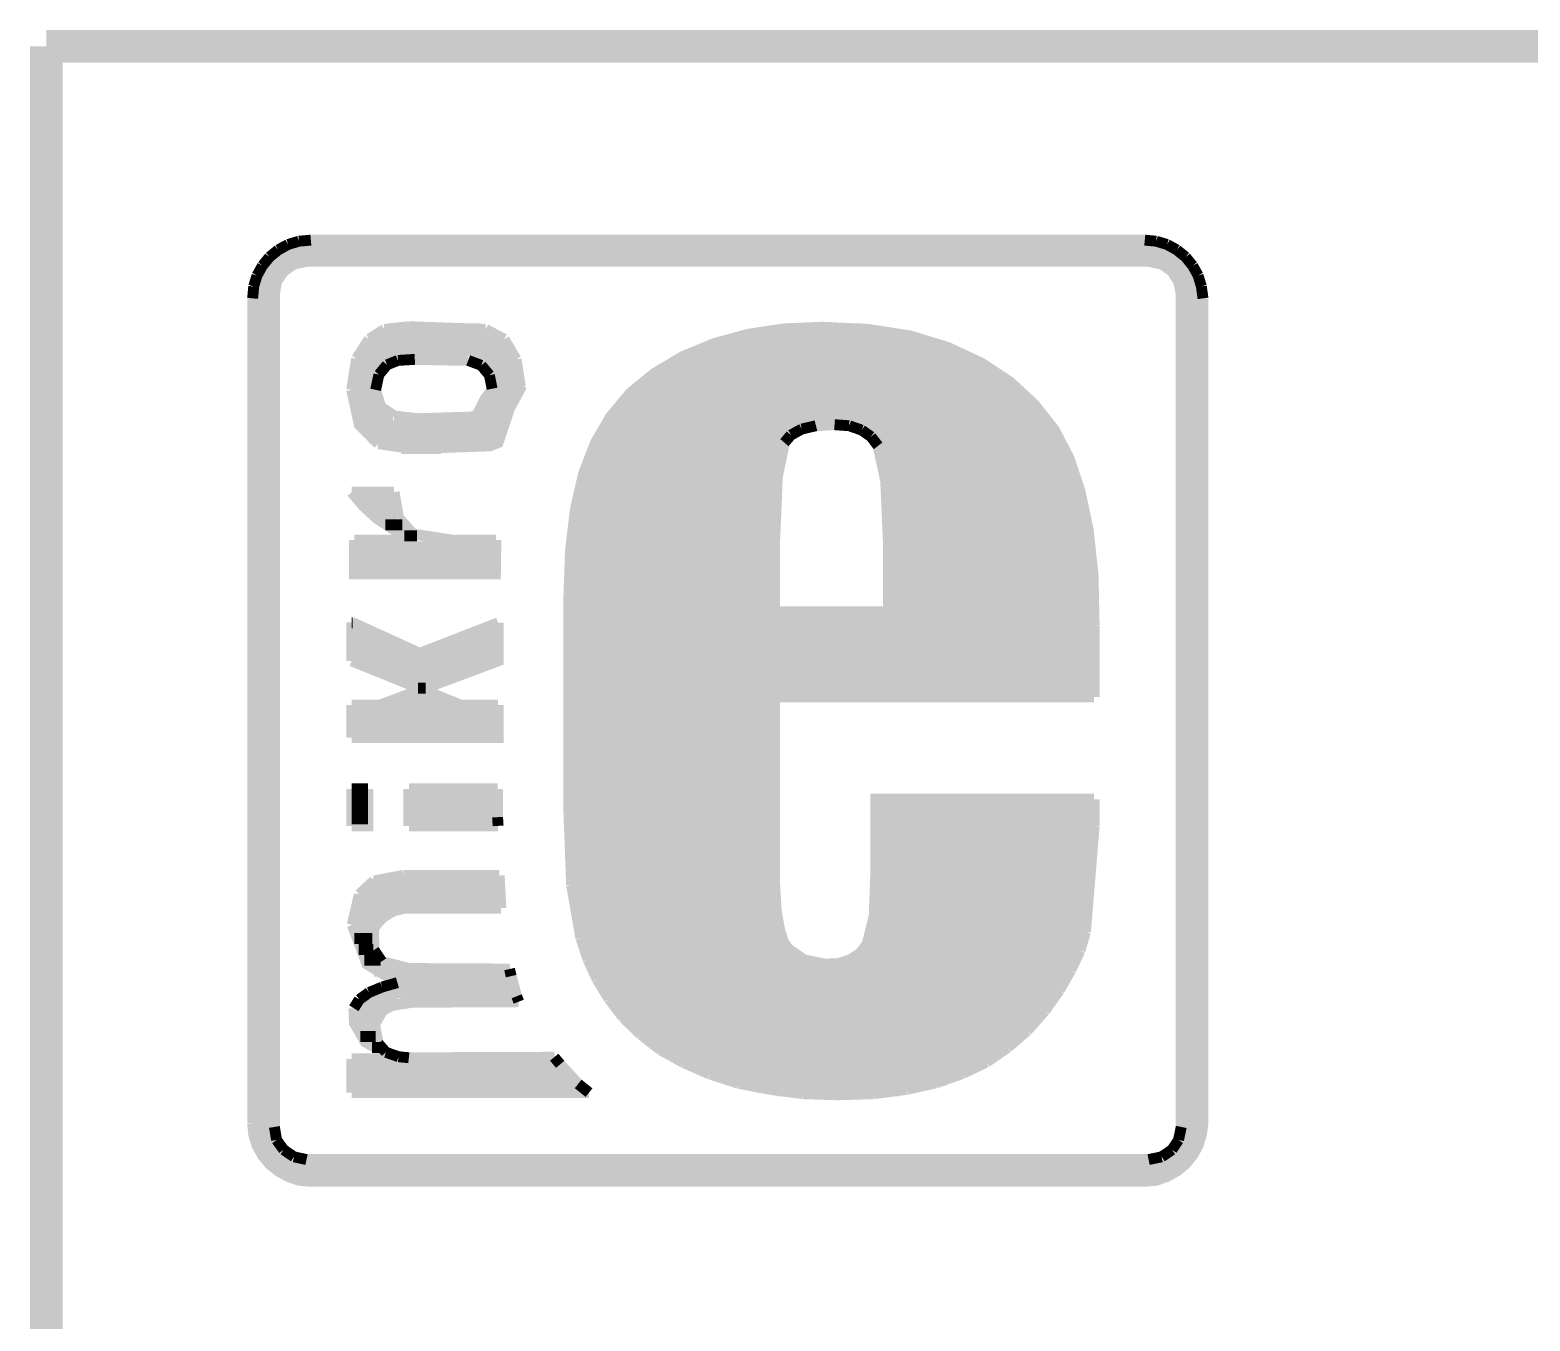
# Model space of a CAD drawing. Extents: x -0.05 to 0.95, y -0.15 to 0.98.
# Drawn here: x -0.053 to 0.2226, y 0.7408 to 0.978 of the extents above; entities that cross this region are included whole.
import ezdxf

# ---------------------------------------------------------------- set-up
doc = ezdxf.new("R2010")
doc.units = 0
doc.layers.add('COMPASS_CLICK_V101_GKO', color=5, linetype='CONTINUOUS')
doc.layers.add('COMPASS_CLICK_V101_GTO', color=14, linetype='CONTINUOUS')

msp = doc.modelspace()

# ---------------------------------------------------------------- linework, layer by layer
at = {"layer": 'COMPASS_CLICK_V101_GKO', "const_width": 0.006}
for points in [[(-0.05, 0.975), (0.95, 0.975)], [(-0.05, -0.15), (-0.05, 0.975)]]:
    msp.add_lwpolyline(points, dxfattribs=at)
at = {"layer": 'COMPASS_CLICK_V101_GTO', "const_width": 0.002}
for points in [[(-0.0056, 0.9386), (-0.0036, 0.9392)], [(-0.0036, 0.9392), (-0.0014, 0.9394)], [(-0.0019, 0.9394), (0.1522, 0.9394)], [(-0.0014, 0.9394), (0.1518, 0.9394)], [(0.1518, 0.9394), (0.1539, 0.9392)], [(0.1539, 0.9392), (0.1559, 0.9386)], [(-0.0103, 0.9347), (-0.009, 0.9363)], [(-0.009, 0.9363), (-0.0074, 0.9376)], [(-0.0076, 0.9374), (0.158, 0.9374)], [(-0.0074, 0.9376), (-0.0056, 0.9386)], [(0.1559, 0.9386), (0.1577, 0.9376)], [(0.1577, 0.9376), (0.1593, 0.9363)], [(0.1593, 0.9363), (0.1606, 0.9347)], [(-0.0113, 0.9329), (-0.0103, 0.9347)], [(-0.011, 0.9334), (-0.0067, 0.9334)], [(-0.0097, 0.9354), (-0.0029, 0.9354)], [(-0.0081, 0.7765), (-0.0081, 0.9295), (-0.0077, 0.9318), (-0.0064, 0.9337), (-0.0045, 0.935), (-0.0022, 0.9355), (0.1525, 0.9355), (0.1549, 0.935), (0.1568, 0.9337), (0.158, 0.9318), (0.1585, 0.9295)], [(0.1533, 0.9354), (0.1601, 0.9354)], [(0.157, 0.9334), (0.1614, 0.9334)], [(0.1606, 0.9347), (0.1616, 0.9329)], [(-0.0121, 0.9287), (-0.0119, 0.9309)], [(-0.0119, 0.9309), (-0.0113, 0.9329)], [(-0.0118, 0.9314), (-0.0078, 0.9314)], [(0.1582, 0.9314), (0.1621, 0.9314)], [(0.1616, 0.9329), (0.1622, 0.9309)], [(0.1622, 0.9309), (0.1625, 0.9287)], [(-0.0121, 0.9294), (-0.0081, 0.9294)], [(-0.0121, 0.7772), (-0.0121, 0.9287)], [(-0.0121, 0.7772), (-0.0119, 0.7751), (-0.0113, 0.7731), (-0.0103, 0.7713), (-0.009, 0.7697), (-0.0074, 0.7684), (-0.0056, 0.7674), (-0.0036, 0.7667), (-0.0014, 0.7665), (0.1518, 0.7665), (0.1539, 0.7667), (0.1559, 0.7674), (0.1577, 0.7684), (0.1593, 0.7697), (0.1606, 0.7713), (0.1616, 0.7731), (0.1622, 0.7751), (0.1625, 0.7772), (0.1625, 0.9287)], [(0.1585, 0.7765), (0.1585, 0.9295)], [(0.1585, 0.9294), (0.1624, 0.9294)], [(-0.0121, 0.9274), (-0.0081, 0.9274)], [(-0.0121, 0.9254), (-0.0081, 0.9254)], [(0.1585, 0.9274), (0.1625, 0.9274)], [(0.1585, 0.9254), (0.1625, 0.9254)], [(-0.0121, 0.9234), (-0.0081, 0.9234)], [(0.0093, 0.9212), (0.0121, 0.923)], [(0.0121, 0.923), (0.0165, 0.9235)], [(0.0127, 0.9231), (0.0297, 0.9231)], [(0.0165, 0.9235), (0.0307, 0.923)], [(0.0307, 0.923), (0.0341, 0.9212)], [(0.046, 0.8343), (0.046, 0.874), (0.0463, 0.8825), (0.0472, 0.89), (0.0487, 0.8965), (0.0509, 0.9022), (0.0537, 0.907), (0.0573, 0.9113), (0.0617, 0.9149), (0.0669, 0.918), (0.0727, 0.9204), (0.0789, 0.9221), (0.0855, 0.9231), (0.0926, 0.9234), (0.101, 0.923), (0.1087, 0.9218), (0.1156, 0.9197), (0.1218, 0.9168), (0.1271, 0.9133), (0.1316, 0.9091), (0.1352, 0.9045), (0.1379, 0.8993), (0.1399, 0.8933), (0.1414, 0.8862), (0.1423, 0.8779), (0.1425, 0.8686)], [(0.0859, 0.9231), (0.0999, 0.9231)], [(0.1585, 0.9234), (0.1625, 0.9234)], [(-0.0121, 0.9214), (-0.0081, 0.9214)], [(0.007, 0.9176), (0.0093, 0.9212)], [(0.0091, 0.9211), (0.0341, 0.9211)], [(0.0341, 0.9212), (0.0363, 0.9175)], [(0.0752, 0.9211), (0.1113, 0.9211)], [(0.1585, 0.9214), (0.1625, 0.9214)], [(-0.0121, 0.9194), (-0.0081, 0.9194)], [(-0.0121, 0.9174), (-0.0081, 0.9174)], [(0.0061, 0.9119), (0.007, 0.9176)], [(0.0068, 0.9171), (0.0141, 0.9171)], [(0.0077, 0.9191), (0.0356, 0.9191)], [(0.0126, 0.9165), (0.0146, 0.9173)], [(0.0146, 0.9173), (0.0177, 0.9175)], [(0.0177, 0.9175), (0.0275, 0.9173)], [(0.0275, 0.9173), (0.0299, 0.9164)], [(0.0283, 0.9171), (0.0365, 0.9171)], [(0.0363, 0.9175), (0.0371, 0.9124)], [(0.0653, 0.9171), (0.1212, 0.9171)], [(0.0695, 0.9191), (0.1171, 0.9191)], [(0.1585, 0.9194), (0.1625, 0.9194)], [(0.1585, 0.9174), (0.1625, 0.9174)], [(-0.0121, 0.9154), (-0.0081, 0.9154)], [(0.0064, 0.9151), (0.0114, 0.9151)], [(0.0105, 0.9119), (0.0111, 0.9147)], [(0.0111, 0.9147), (0.0126, 0.9165)], [(0.0299, 0.9164), (0.0314, 0.9146)], [(0.0311, 0.9151), (0.0369, 0.9151)], [(0.0314, 0.9146), (0.0319, 0.9121)], [(0.0621, 0.9151), (0.1245, 0.9151)], [(0.1585, 0.9154), (0.1625, 0.9154)], [(-0.0121, 0.9134), (-0.0081, 0.9134)], [(-0.0121, 0.9114), (-0.0081, 0.9114)], [(0.0061, 0.9119), (0.0075, 0.9055), (0.011, 0.902)], [(0.0062, 0.9131), (0.0106, 0.9131)], [(0.0105, 0.9119), (0.0114, 0.9088), (0.0139, 0.9071)], [(0.011, 0.902), (0.0172, 0.9011), (0.0315, 0.9016), (0.033, 0.9022), (0.0351, 0.9085), (0.0371, 0.9122), (0.0371, 0.9124)], [(0.0139, 0.9071), (0.0182, 0.9066), (0.028, 0.9069), (0.0291, 0.9072), (0.0306, 0.9102), (0.0319, 0.912), (0.0319, 0.9121)], [(0.0319, 0.9131), (0.0371, 0.9131)], [(0.0594, 0.9131), (0.1272, 0.9131)], [(0.1585, 0.9134), (0.1625, 0.9134)], [(0.1585, 0.9114), (0.1625, 0.9114)], [(-0.0121, 0.9094), (-0.0081, 0.9094)], [(0.0062, 0.9111), (0.0105, 0.9111)], [(0.0063, 0.9091), (0.0112, 0.9091)], [(0.03, 0.9091), (0.0354, 0.9091)], [(0.0312, 0.9111), (0.0364, 0.9111)], [(0.0554, 0.9091), (0.1316, 0.9091)], [(0.0572, 0.9111), (0.1296, 0.9111)], [(0.1585, 0.9094), (0.1625, 0.9094)], [(-0.0121, 0.9074), (-0.0081, 0.9074)], [(0.0068, 0.9071), (0.0137, 0.9071)], [(0.0291, 0.9071), (0.0346, 0.9071)], [(0.0538, 0.9071), (0.1333, 0.9071)], [(0.1585, 0.9074), (0.1625, 0.9074)], [(-0.0121, 0.9054), (-0.0081, 0.9054)], [(-0.0121, 0.9034), (-0.0081, 0.9034)], [(0.0077, 0.9051), (0.0338, 0.9051)], [(0.0093, 0.9031), (0.0332, 0.9031)], [(0.0514, 0.9031), (0.0863, 0.9031)], [(0.0525, 0.9051), (0.0904, 0.9051)], [(0.0856, 0.9022), (0.0868, 0.9036)], [(0.0868, 0.9036), (0.0888, 0.9047)], [(0.0888, 0.9047), (0.0914, 0.9053)], [(0.0914, 0.9053), (0.0948, 0.9055)], [(0.0948, 0.9055), (0.0975, 0.9053)], [(0.0975, 0.9053), (0.0998, 0.9045)], [(0.0982, 0.9051), (0.1347, 0.9051)], [(0.0998, 0.9045), (0.1015, 0.9033)], [(0.1015, 0.9033), (0.1028, 0.9016)], [(0.1017, 0.9031), (0.136, 0.9031)], [(0.1585, 0.9054), (0.1625, 0.9054)], [(0.1585, 0.9034), (0.1625, 0.9034)], [(-0.0121, 0.9014), (-0.0081, 0.9014)], [(0.0152, 0.9011), (0.0225, 0.9011)], [(0.0504, 0.9011), (0.0852, 0.9011)], [(0.0843, 0.8959), (0.0856, 0.9022)], [(0.1028, 0.9016), (0.1042, 0.8952)], [(0.1029, 0.9011), (0.1371, 0.9011)], [(0.1585, 0.9014), (0.1625, 0.9014)], [(-0.0121, 0.8994), (-0.0081, 0.8994)], [(-0.0121, 0.8974), (-0.0081, 0.8974)], [(0.0496, 0.8991), (0.0847, 0.8991)], [(0.1036, 0.8991), (0.138, 0.8991)], [(0.1585, 0.8994), (0.1625, 0.8994)], [(0.1585, 0.8974), (0.1625, 0.8974)], [(-0.0121, 0.8954), (-0.0081, 0.8954)], [(0.0483, 0.8951), (0.0842, 0.8951)], [(0.0489, 0.8971), (0.0844, 0.8971)], [(0.0838, 0.884), (0.0843, 0.8959)], [(0.104, 0.8971), (0.1387, 0.8971)], [(0.1042, 0.8952), (0.1047, 0.884)], [(0.1042, 0.8951), (0.1394, 0.8951)], [(0.1585, 0.8954), (0.1625, 0.8954)], [(-0.0121, 0.8934), (-0.0081, 0.8934)], [(0.0061, 0.8931), (0.0139, 0.8931)], [(0.0061, 0.8931), (0.0082, 0.8906), (0.0107, 0.8883), (0.0139, 0.8862), (0.0177, 0.8843)], [(0.0139, 0.8931), (0.0147, 0.8884)], [(0.0478, 0.8931), (0.084, 0.8931)], [(0.1044, 0.8931), (0.14, 0.8931)], [(0.1585, 0.8934), (0.1625, 0.8934)], [(-0.0121, 0.8914), (-0.0081, 0.8914)], [(-0.0121, 0.8894), (-0.0081, 0.8894)], [(0.0077, 0.8911), (0.0141, 0.8911)], [(0.0097, 0.8891), (0.0144, 0.8891)], [(0.0471, 0.8891), (0.0839, 0.8891)], [(0.0474, 0.8911), (0.0839, 0.8911)], [(0.1045, 0.8911), (0.1405, 0.8911)], [(0.1046, 0.8891), (0.1409, 0.8891)], [(0.1585, 0.8914), (0.1625, 0.8914)], [(0.1585, 0.8894), (0.1625, 0.8894)], [(-0.0121, 0.8874), (-0.0081, 0.8874)], [(0.0123, 0.8871), (0.0154, 0.8871)], [(0.0147, 0.8884), (0.0174, 0.8854)], [(0.0468, 0.8871), (0.0838, 0.8871)], [(0.1047, 0.8871), (0.1412, 0.8871)], [(0.1585, 0.8874), (0.1625, 0.8874)], [(-0.0121, 0.8854), (-0.0081, 0.8854)], [(0.0066, 0.8843), (0.0177, 0.8843)], [(0.0066, 0.8843), (0.0066, 0.8781), (0.0325, 0.8781), (0.0326, 0.8843)], [(0.0158, 0.8851), (0.0181, 0.8851)], [(0.0174, 0.8854), (0.0246, 0.8843)], [(0.0246, 0.8843), (0.0326, 0.8843)], [(0.0465, 0.8851), (0.0838, 0.8851)], [(0.0838, 0.8711), (0.0838, 0.884)], [(0.1047, 0.8851), (0.1415, 0.8851)], [(0.1047, 0.8711), (0.1047, 0.884)], [(0.1585, 0.8854), (0.1625, 0.8854)], [(-0.0121, 0.8834), (-0.0081, 0.8834)], [(-0.0121, 0.8814), (-0.0081, 0.8814)], [(0.0066, 0.8831), (0.0325, 0.8831)], [(0.0066, 0.8811), (0.0324, 0.8811)], [(0.0462, 0.8811), (0.0838, 0.8811)], [(0.0463, 0.8831), (0.0838, 0.8831)], [(0.1047, 0.8831), (0.1418, 0.8831)], [(0.1047, 0.8811), (0.142, 0.8811)], [(0.1585, 0.8834), (0.1625, 0.8834)], [(0.1585, 0.8814), (0.1625, 0.8814)], [(-0.0121, 0.8794), (-0.0081, 0.8794)], [(0.0066, 0.8791), (0.0324, 0.8791)], [(0.0461, 0.8791), (0.0838, 0.8791)], [(0.1047, 0.8791), (0.1422, 0.8791)], [(0.1585, 0.8794), (0.1625, 0.8794)], [(-0.0121, 0.8774), (-0.0081, 0.8774)], [(-0.0121, 0.8754), (-0.0081, 0.8754)], [(0.046, 0.8771), (0.0838, 0.8771)], [(0.1047, 0.8771), (0.1423, 0.8771)], [(0.1585, 0.8774), (0.1625, 0.8774)], [(0.1585, 0.8754), (0.1625, 0.8754)], [(-0.0121, 0.8734), (-0.0081, 0.8734)], [(0.046, 0.8751), (0.0838, 0.8751)], [(0.046, 0.8731), (0.0838, 0.8731)], [(0.1047, 0.8751), (0.1424, 0.8751)], [(0.1047, 0.8731), (0.1425, 0.8731)], [(0.1585, 0.8734), (0.1625, 0.8734)], [(-0.0121, 0.8714), (-0.0081, 0.8714)], [(0.046, 0.8711), (0.0838, 0.8711)], [(0.0838, 0.8711), (0.1047, 0.8711)], [(0.1047, 0.8711), (0.1425, 0.8711)], [(0.1585, 0.8714), (0.1625, 0.8714)], [(-0.0121, 0.8694), (-0.0081, 0.8694)], [(-0.0121, 0.8674), (-0.0081, 0.8674)], [(0.0061, 0.8692), (0.0186, 0.8635)], [(0.0061, 0.8621), (0.0061, 0.8692)], [(0.0061, 0.8691), (0.0063, 0.8691)], [(0.0061, 0.8671), (0.0106, 0.8671)], [(0.0113, 0.854), (0.033, 0.8621), (0.033, 0.8691)], [(0.0186, 0.8635), (0.033, 0.8691)], [(0.0279, 0.8671), (0.033, 0.8671)], [(0.046, 0.8691), (0.1425, 0.8691)], [(0.046, 0.8671), (0.1425, 0.8671)], [(0.1425, 0.8555), (0.1425, 0.8686)], [(0.1585, 0.8694), (0.1625, 0.8694)], [(0.1585, 0.8674), (0.1625, 0.8674)], [(-0.0121, 0.8654), (-0.0081, 0.8654)], [(0.0061, 0.8651), (0.015, 0.8651)], [(0.0228, 0.8651), (0.033, 0.8651)], [(0.046, 0.8651), (0.1425, 0.8651)], [(0.1585, 0.8654), (0.1625, 0.8654)], [(-0.0121, 0.8634), (-0.0081, 0.8634)], [(0.0061, 0.8631), (0.033, 0.8631)], [(0.0061, 0.8621), (0.0261, 0.854)], [(0.046, 0.8631), (0.1425, 0.8631)], [(0.1585, 0.8634), (0.1625, 0.8634)], [(-0.0121, 0.8614), (-0.0081, 0.8614)], [(-0.0121, 0.8594), (-0.0081, 0.8594)], [(0.0084, 0.8611), (0.0303, 0.8611)], [(0.0134, 0.8591), (0.025, 0.8591)], [(0.046, 0.8611), (0.1425, 0.8611)], [(0.046, 0.8591), (0.1425, 0.8591)], [(0.1585, 0.8614), (0.1625, 0.8614)], [(0.1585, 0.8594), (0.1625, 0.8594)], [(-0.0121, 0.8574), (-0.0081, 0.8574)], [(0.0183, 0.8571), (0.0197, 0.8571)], [(0.046, 0.8571), (0.1425, 0.8571)], [(0.1585, 0.8574), (0.1625, 0.8574)], [(-0.0121, 0.8554), (-0.0081, 0.8554)], [(-0.0121, 0.8534), (-0.0081, 0.8534)], [(0.0061, 0.854), (0.0261, 0.854)], [(0.0061, 0.848), (0.0061, 0.854)], [(0.0061, 0.848), (0.033, 0.848), (0.033, 0.854)], [(0.0113, 0.854), (0.033, 0.854)], [(0.0144, 0.8551), (0.0233, 0.8551)], [(0.046, 0.8551), (0.0838, 0.8551)], [(0.0838, 0.8555), (0.1425, 0.8555)], [(0.0838, 0.8211), (0.0838, 0.8555)], [(0.1585, 0.8554), (0.1625, 0.8554)], [(0.1585, 0.8534), (0.1625, 0.8534)], [(-0.0121, 0.8514), (-0.0081, 0.8514)], [(0.0061, 0.8531), (0.033, 0.8531)], [(0.0061, 0.8511), (0.033, 0.8511)], [(0.046, 0.8531), (0.0838, 0.8531)], [(0.046, 0.8511), (0.0838, 0.8511)], [(0.1585, 0.8514), (0.1625, 0.8514)], [(-0.0121, 0.8494), (-0.0081, 0.8494)], [(0.0061, 0.8491), (0.033, 0.8491)], [(0.046, 0.8491), (0.0838, 0.8491)], [(0.1585, 0.8494), (0.1625, 0.8494)], [(-0.0121, 0.8474), (-0.0081, 0.8474)], [(-0.0121, 0.8454), (-0.0081, 0.8454)], [(0.046, 0.8471), (0.0838, 0.8471)], [(0.046, 0.8451), (0.0838, 0.8451)], [(0.1585, 0.8474), (0.1625, 0.8474)], [(0.1585, 0.8454), (0.1625, 0.8454)], [(-0.0121, 0.8434), (-0.0081, 0.8434)], [(0.046, 0.8431), (0.0838, 0.8431)], [(0.1585, 0.8434), (0.1625, 0.8434)], [(-0.0121, 0.8414), (-0.0081, 0.8414)], [(0.046, 0.8411), (0.0838, 0.8411)], [(0.1585, 0.8414), (0.1625, 0.8414)], [(-0.0121, 0.8394), (-0.0081, 0.8394)], [(-0.0121, 0.8374), (-0.0081, 0.8374)], [(0.0061, 0.8318), (0.0091, 0.8318), (0.0091, 0.8386)], [(0.0061, 0.8386), (0.0091, 0.8386)], [(0.0061, 0.8318), (0.0061, 0.8386)], [(0.0061, 0.8371), (0.0091, 0.8371)], [(0.0166, 0.8386), (0.0329, 0.8386)], [(0.0166, 0.8318), (0.0166, 0.8386)], [(0.0166, 0.8371), (0.0329, 0.8371)], [(0.0329, 0.8334), (0.0329, 0.8386)], [(0.046, 0.8391), (0.0838, 0.8391)], [(0.046, 0.8371), (0.0838, 0.8371)], [(0.1585, 0.8394), (0.1625, 0.8394)], [(0.1585, 0.8374), (0.1625, 0.8374)], [(-0.0121, 0.8354), (-0.0081, 0.8354)], [(0.0061, 0.8351), (0.0091, 0.8351)], [(0.0166, 0.8351), (0.0329, 0.8351)], [(0.046, 0.8351), (0.0838, 0.8351)], [(0.046, 0.8343), (0.0465, 0.8209)], [(0.0838, 0.8211), (0.0841, 0.8162), (0.0847, 0.8128), (0.0854, 0.8105), (0.0863, 0.8092), (0.0892, 0.8072), (0.093, 0.8064), (0.0955, 0.8065), (0.0977, 0.8072), (0.0995, 0.8084), (0.1008, 0.8101), (0.1021, 0.8153), (0.1024, 0.8238), (0.1024, 0.8367), (0.1425, 0.8367)], [(0.1024, 0.8351), (0.1425, 0.8351)], [(0.1425, 0.8317), (0.1425, 0.8367)], [(0.1585, 0.8354), (0.1625, 0.8354)], [(-0.0121, 0.8334), (-0.0081, 0.8334)], [(-0.0121, 0.8314), (-0.0081, 0.8314)], [(0.0061, 0.8331), (0.0091, 0.8331)], [(0.0166, 0.8331), (0.0329, 0.8331)], [(0.0166, 0.8318), (0.033, 0.8318)], [(0.0329, 0.8334), (0.033, 0.8318)], [(0.046, 0.8331), (0.0838, 0.8331)], [(0.1024, 0.8331), (0.1425, 0.8331)], [(0.1409, 0.8123), (0.1425, 0.8317)], [(0.1585, 0.8334), (0.1625, 0.8334)], [(0.1585, 0.8314), (0.1625, 0.8314)], [(-0.0121, 0.8294), (-0.0081, 0.8294)], [(0.046, 0.8311), (0.0838, 0.8311)], [(0.046, 0.8291), (0.0838, 0.8291)], [(0.1024, 0.8311), (0.1425, 0.8311)], [(0.1024, 0.8291), (0.1425, 0.8291)], [(0.1585, 0.8294), (0.1625, 0.8294)], [(-0.0121, 0.8274), (-0.0081, 0.8274)], [(0.0461, 0.8271), (0.0838, 0.8271)], [(0.1024, 0.8271), (0.1425, 0.8271)], [(0.1585, 0.8274), (0.1625, 0.8274)], [(-0.0121, 0.8254), (-0.0081, 0.8254)], [(-0.0121, 0.8234), (-0.0081, 0.8234)], [(0.0462, 0.8251), (0.0838, 0.8251)], [(0.0463, 0.8231), (0.0838, 0.8231)], [(0.1024, 0.8251), (0.1424, 0.8251)], [(0.1024, 0.8231), (0.1423, 0.8231)], [(0.1585, 0.8254), (0.1625, 0.8254)], [(0.1585, 0.8234), (0.1625, 0.8234)], [(-0.0121, 0.8214), (-0.0081, 0.8214)], [(0.0075, 0.8192), (0.0102, 0.8217)], [(0.0093, 0.8211), (0.0332, 0.8211)], [(0.0102, 0.8217), (0.0156, 0.8227)], [(0.0156, 0.8227), (0.0332, 0.8227)], [(0.0332, 0.8227), (0.0335, 0.8167)], [(0.0465, 0.8211), (0.0838, 0.8211)], [(0.0465, 0.8209), (0.0482, 0.8112)], [(0.1024, 0.8211), (0.1422, 0.8211)], [(0.1585, 0.8214), (0.1625, 0.8214)], [(-0.0121, 0.8194), (-0.0081, 0.8194)], [(0.0062, 0.8136), (0.0075, 0.8192)], [(0.0075, 0.8191), (0.0332, 0.8191)], [(0.0467, 0.8191), (0.0839, 0.8191)], [(0.1024, 0.8191), (0.142, 0.8191)], [(0.1585, 0.8194), (0.1625, 0.8194)], [(-0.0121, 0.8174), (-0.0081, 0.8174)], [(-0.0121, 0.8154), (-0.0081, 0.8154)], [(0.0063, 0.8151), (0.012, 0.8151)], [(0.0066, 0.8171), (0.0335, 0.8171)], [(0.0101, 0.8129), (0.0108, 0.8139), (0.012, 0.8151), (0.0138, 0.8162), (0.016, 0.8167), (0.0335, 0.8167)], [(0.047, 0.8171), (0.084, 0.8171)], [(0.0473, 0.8151), (0.0842, 0.8151)], [(0.1021, 0.8151), (0.1415, 0.8151)], [(0.1022, 0.8171), (0.1418, 0.8171)], [(0.1585, 0.8174), (0.1625, 0.8174)], [(0.1585, 0.8154), (0.1625, 0.8154)], [(-0.0121, 0.8134), (-0.0081, 0.8134)], [(0.0062, 0.8136), (0.0089, 0.8064), (0.0145, 0.803)], [(0.0062, 0.8131), (0.0103, 0.8131)], [(0.0101, 0.8129), (0.0102, 0.809)], [(0.0477, 0.8131), (0.0846, 0.8131)], [(0.1018, 0.8131), (0.1411, 0.8131)], [(0.1399, 0.8089), (0.1409, 0.8123)], [(0.1585, 0.8134), (0.1625, 0.8134)], [(-0.0121, 0.8114), (-0.0081, 0.8114)], [(-0.0121, 0.8094), (-0.0081, 0.8094)], [(0.0066, 0.8111), (0.0099, 0.8111)], [(0.0482, 0.8112), (0.0495, 0.8073)], [(0.0482, 0.8111), (0.0851, 0.8111)], [(0.1013, 0.8111), (0.1406, 0.8111)], [(0.1585, 0.8114), (0.1625, 0.8114)], [(0.1585, 0.8094), (0.1625, 0.8094)], [(-0.0121, 0.8074), (-0.0081, 0.8074)], [(0.0074, 0.8091), (0.0101, 0.8091)], [(0.0084, 0.8071), (0.0114, 0.8071)], [(0.0102, 0.809), (0.0116, 0.8069)], [(0.0116, 0.8069), (0.0167, 0.8056)], [(0.0488, 0.8091), (0.0863, 0.8091)], [(0.0495, 0.8073), (0.0512, 0.8036)], [(0.0495, 0.8071), (0.0893, 0.8071)], [(0.0976, 0.8071), (0.1391, 0.8071)], [(0.1002, 0.8091), (0.14, 0.8091)], [(0.1382, 0.8053), (0.1399, 0.8089)], [(0.1585, 0.8074), (0.1625, 0.8074)], [(-0.0121, 0.8054), (-0.0081, 0.8054)], [(0.0102, 0.8051), (0.0352, 0.8051)], [(0.0167, 0.8056), (0.0351, 0.8055)], [(0.0351, 0.8055), (0.0354, 0.8042)], [(0.0354, 0.8042), (0.0364, 0.8005)], [(0.0504, 0.8051), (0.1382, 0.8051)], [(0.1361, 0.8016), (0.1382, 0.8053)], [(0.1585, 0.8054), (0.1625, 0.8054)], [(-0.0121, 0.8034), (-0.0081, 0.8034)], [(-0.0121, 0.8014), (-0.0081, 0.8014)], [(0.0075, 0.7999), (0.0093, 0.8012)], [(0.0091, 0.8011), (0.0362, 0.8011)], [(0.0093, 0.8012), (0.0117, 0.8022)], [(0.0117, 0.8022), (0.0145, 0.803)], [(0.0141, 0.8031), (0.0357, 0.8031)], [(0.0512, 0.8036), (0.0534, 0.8)], [(0.0514, 0.8031), (0.137, 0.8031)], [(0.0526, 0.8011), (0.1358, 0.8011)], [(0.1334, 0.7978), (0.1361, 0.8016)], [(0.1585, 0.8034), (0.1625, 0.8034)], [(0.1585, 0.8014), (0.1625, 0.8014)], [(-0.0121, 0.7994), (-0.0081, 0.7994)], [(0.0065, 0.7983), (0.0075, 0.7999)], [(0.0065, 0.7983), (0.0066, 0.7956), (0.0086, 0.7921), (0.0142, 0.789)], [(0.0069, 0.7991), (0.0145, 0.7991)], [(0.0103, 0.7953), (0.0118, 0.7979), (0.0135, 0.7988), (0.0172, 0.7994), (0.0368, 0.7995)], [(0.0364, 0.8005), (0.0368, 0.7995)], [(0.0534, 0.8), (0.056, 0.7966)], [(0.054, 0.7991), (0.1344, 0.7991)], [(0.1585, 0.7994), (0.1625, 0.7994)], [(-0.0121, 0.7974), (-0.0081, 0.7974)], [(0.0064, 0.7971), (0.0111, 0.7971)], [(0.0556, 0.7971), (0.1329, 0.7971)], [(0.056, 0.7966), (0.0592, 0.7935)], [(0.1302, 0.7942), (0.1334, 0.7978)], [(0.1585, 0.7974), (0.1625, 0.7974)], [(-0.0121, 0.7954), (-0.0081, 0.7954)], [(-0.0121, 0.7934), (-0.0081, 0.7934)], [(0.0067, 0.7951), (0.0103, 0.7951)], [(0.0077, 0.7931), (0.0105, 0.7931)], [(0.0103, 0.7953), (0.011, 0.7918)], [(0.0574, 0.7951), (0.1311, 0.7951)], [(0.0592, 0.7935), (0.0628, 0.7907)], [(0.0595, 0.7931), (0.1291, 0.7931)], [(0.1266, 0.7911), (0.1302, 0.7942)], [(0.1585, 0.7954), (0.1625, 0.7954)], [(0.1585, 0.7934), (0.1625, 0.7934)], [(-0.0121, 0.7914), (-0.0081, 0.7914)], [(0.0098, 0.7911), (0.0114, 0.7911)], [(0.011, 0.7918), (0.0124, 0.7902)], [(0.0124, 0.7902), (0.0147, 0.7894)], [(0.0622, 0.7911), (0.1267, 0.7911)], [(0.0628, 0.7907), (0.0671, 0.7883)], [(0.1227, 0.7884), (0.1266, 0.7911)], [(0.1585, 0.7914), (0.1625, 0.7914)], [(-0.0121, 0.7894), (-0.0081, 0.7894)], [(-0.0121, 0.7874), (-0.0081, 0.7874)], [(0.0061, 0.789), (0.0142, 0.789)], [(0.0061, 0.7828), (0.0061, 0.789)], [(0.0138, 0.7891), (0.0434, 0.7891)], [(0.0147, 0.7894), (0.0166, 0.7892)], [(0.0166, 0.7892), (0.0433, 0.7893)], [(0.0433, 0.7893), (0.0444, 0.788)], [(0.0444, 0.788), (0.0477, 0.7844)], [(0.0654, 0.7891), (0.1239, 0.7891)], [(0.0671, 0.7883), (0.0719, 0.7862)], [(0.1183, 0.7863), (0.1227, 0.7884)], [(0.1585, 0.7894), (0.1625, 0.7894)], [(0.1585, 0.7874), (0.1625, 0.7874)], [(-0.0121, 0.7854), (-0.0081, 0.7854)], [(0.0061, 0.7871), (0.0451, 0.7871)], [(0.0061, 0.7851), (0.0469, 0.7851)], [(0.0477, 0.7844), (0.0497, 0.7828)], [(0.0695, 0.7871), (0.1203, 0.7871)], [(0.0719, 0.7862), (0.0772, 0.7845)], [(0.075, 0.7851), (0.1154, 0.7851)], [(0.0772, 0.7845), (0.0829, 0.7834)], [(0.1081, 0.7834), (0.1135, 0.7846)], [(0.1135, 0.7846), (0.1183, 0.7863)], [(0.1585, 0.7854), (0.1625, 0.7854)], [(-0.0121, 0.7834), (-0.0081, 0.7834)], [(0.0061, 0.7831), (0.0491, 0.7831)], [(0.0061, 0.7828), (0.0497, 0.7828)], [(0.0829, 0.7834), (0.089, 0.7826)], [(0.0843, 0.7831), (0.1066, 0.7831)], [(0.089, 0.7826), (0.0955, 0.7824)], [(0.0955, 0.7824), (0.102, 0.7826)], [(0.102, 0.7826), (0.1081, 0.7834)], [(0.1585, 0.7834), (0.1625, 0.7834)], [(-0.0121, 0.7814), (-0.0081, 0.7814)], [(-0.0121, 0.7794), (-0.0081, 0.7794)], [(0.1585, 0.7814), (0.1625, 0.7814)], [(0.1585, 0.7794), (0.1625, 0.7794)], [(-0.0121, 0.7774), (-0.0081, 0.7774)], [(-0.0081, 0.7765), (-0.0077, 0.7741)], [(0.158, 0.7741), (0.1585, 0.7765)], [(0.1585, 0.7774), (0.1625, 0.7774)], [(-0.0119, 0.7754), (-0.008, 0.7754)], [(-0.0114, 0.7734), (-0.0073, 0.7734)], [(-0.0077, 0.7741), (-0.0064, 0.7723)], [(0.1568, 0.7723), (0.158, 0.7741)], [(0.1577, 0.7734), (0.1618, 0.7734)], [(0.1584, 0.7754), (0.1623, 0.7754)], [(-0.0104, 0.7714), (-0.0053, 0.7714)], [(-0.0064, 0.7723), (-0.0045, 0.771)], [(-0.0045, 0.771), (-0.0022, 0.7705)], [(0.1525, 0.7705), (0.1549, 0.771)], [(0.1549, 0.771), (0.1568, 0.7723)], [(0.1557, 0.7714), (0.1607, 0.7714)], [(-0.0087, 0.7694), (0.1591, 0.7694)], [(-0.0022, 0.7705), (0.1525, 0.7705)], [(-0.0056, 0.7674), (0.156, 0.7674)]]:
    msp.add_lwpolyline(points, dxfattribs=at)

doc.saveas('drawing.dxf')
